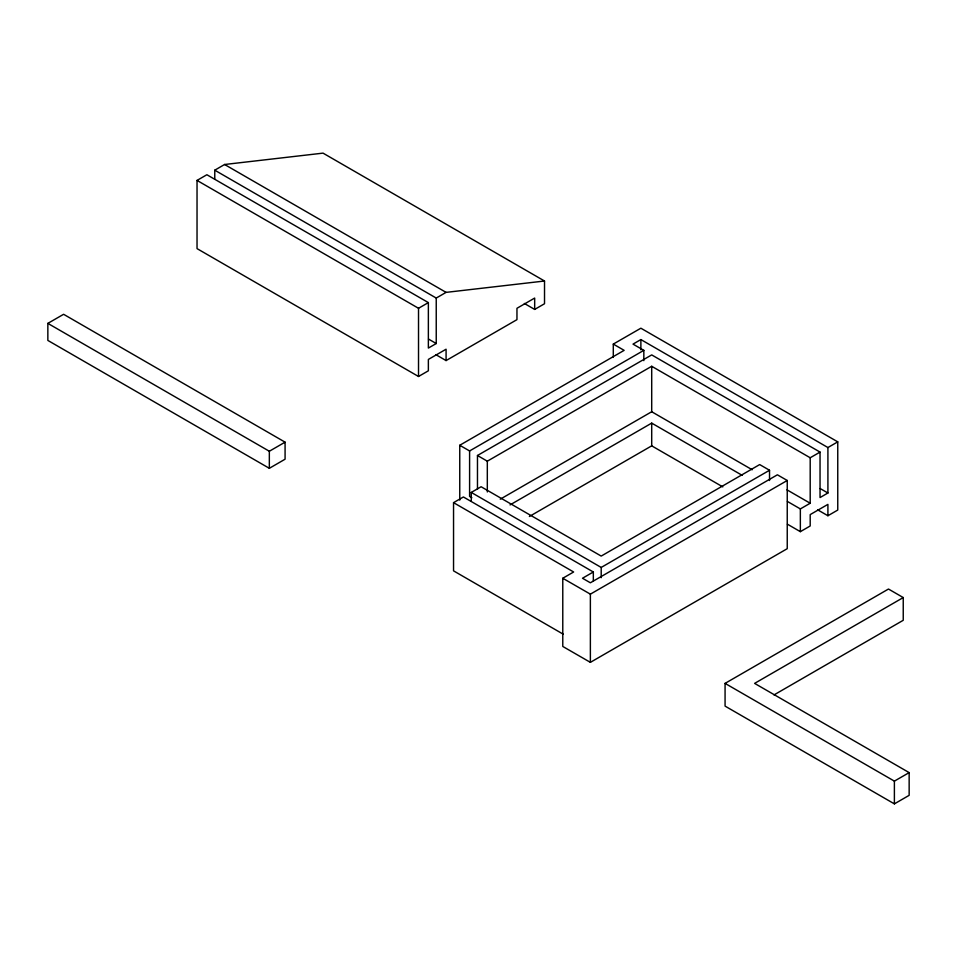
<?xml version="1.0" encoding="UTF-8"?>
<svg xmlns="http://www.w3.org/2000/svg" width="957" height="957" viewBox="0 0 957 957"><rect width="100%" height="100%" fill="white"/><g stroke="black" fill="none" stroke-linecap="round" stroke-linejoin="round"><path stroke-width="1.44" d="M435.782 354.628L446.082 360.574L446.082 349.209L428.365 359.437L428.365 370.802L418.52 376.484L197.034 248.617L197.034 180.418L206.879 174.736L428.365 302.603L428.365 348.073L436.236 343.527L436.236 298.058L214.763 170.19L214.763 178.983M214.763 170.19L224.596 164.496L323.035 153.132L544.521 281.011L544.521 303.74L534.676 309.422L524.376 303.477M47.85 323.382L63.605 314.291L285.078 442.158L285.078 459.204L269.336 468.308L47.85 340.429L47.85 323.382L269.336 451.249L285.078 442.158M197.034 180.418L418.52 308.286L428.365 302.603M436.236 298.058L446.082 292.375L544.521 281.011M446.082 360.574L516.959 319.65L516.959 308.286L534.676 298.058L534.676 309.422M817.625 509.806L827.913 515.739L837.758 510.057L837.758 441.859L827.913 447.541L640.879 339.568L633.008 344.113L643.834 350.358L643.834 360.633M459.755 500.128L459.755 445.268L624.143 350.358L613.293 344.089L613.293 357.44M459.755 445.268L469.6 450.95L643.834 350.358M477.471 489.23L477.471 455.496L651.705 354.903L820.041 452.087L820.041 497.556L827.913 493.011L827.913 447.541M477.471 455.496L487.316 461.19L651.705 366.28L810.196 457.769L820.041 452.087M563.302 634.228L453.546 570.851L453.546 502.652L463.391 496.97L593.328 571.987L593.328 580.791M471.263 501.229L471.263 492.424L481.108 486.742L601.199 556.077L759.679 464.576L769.524 470.258L769.524 480.522M500.26 499.183L651.705 411.737L752.214 469.767M510.045 504.901L651.705 423.114L742.189 475.342M529.365 516.481L651.705 445.842L722.798 486.886M593.328 571.987L582.49 578.243L590.373 582.789L777.395 474.804L787.24 480.486L787.24 548.684L590.373 662.352L562.776 646.453L562.776 578.255L573.638 571.987L453.546 502.652M471.263 492.424L601.199 567.441L769.524 470.258M562.776 578.255L590.373 594.153L787.24 480.486M787.42 501.456L800.351 508.921L810.196 503.238L810.196 457.769M787.42 524.197L800.351 531.661L810.196 525.979L810.196 514.603L827.913 504.375L827.913 515.739M903.241 597.563L754.606 683.382L909.15 772.61L909.15 795.339L894.388 803.868L725.071 706.11L725.071 683.382L888.479 589.034L903.241 597.563L903.241 620.292L773.998 694.926M725.071 683.382L894.388 781.127L909.15 772.61M613.293 344.089L640.879 328.203L837.758 441.859M820.173 488.548L827.913 493.011M224.596 164.496L446.082 292.375M787.001 489.852L810.196 503.238M428.509 339.065L436.236 343.527M471.849 497.724L469.6 496.42L469.6 450.95M894.388 781.127L894.388 803.868M800.351 508.921L800.351 531.661M651.705 366.28L651.705 411.737M651.705 423.114L651.705 445.842M640.879 339.568L640.879 349.831M601.199 567.441L601.199 577.705M590.373 594.153L590.373 662.352M487.316 461.19L487.316 491.982M418.52 308.286L418.52 376.484M269.336 451.249L269.336 468.308"/></g></svg>
